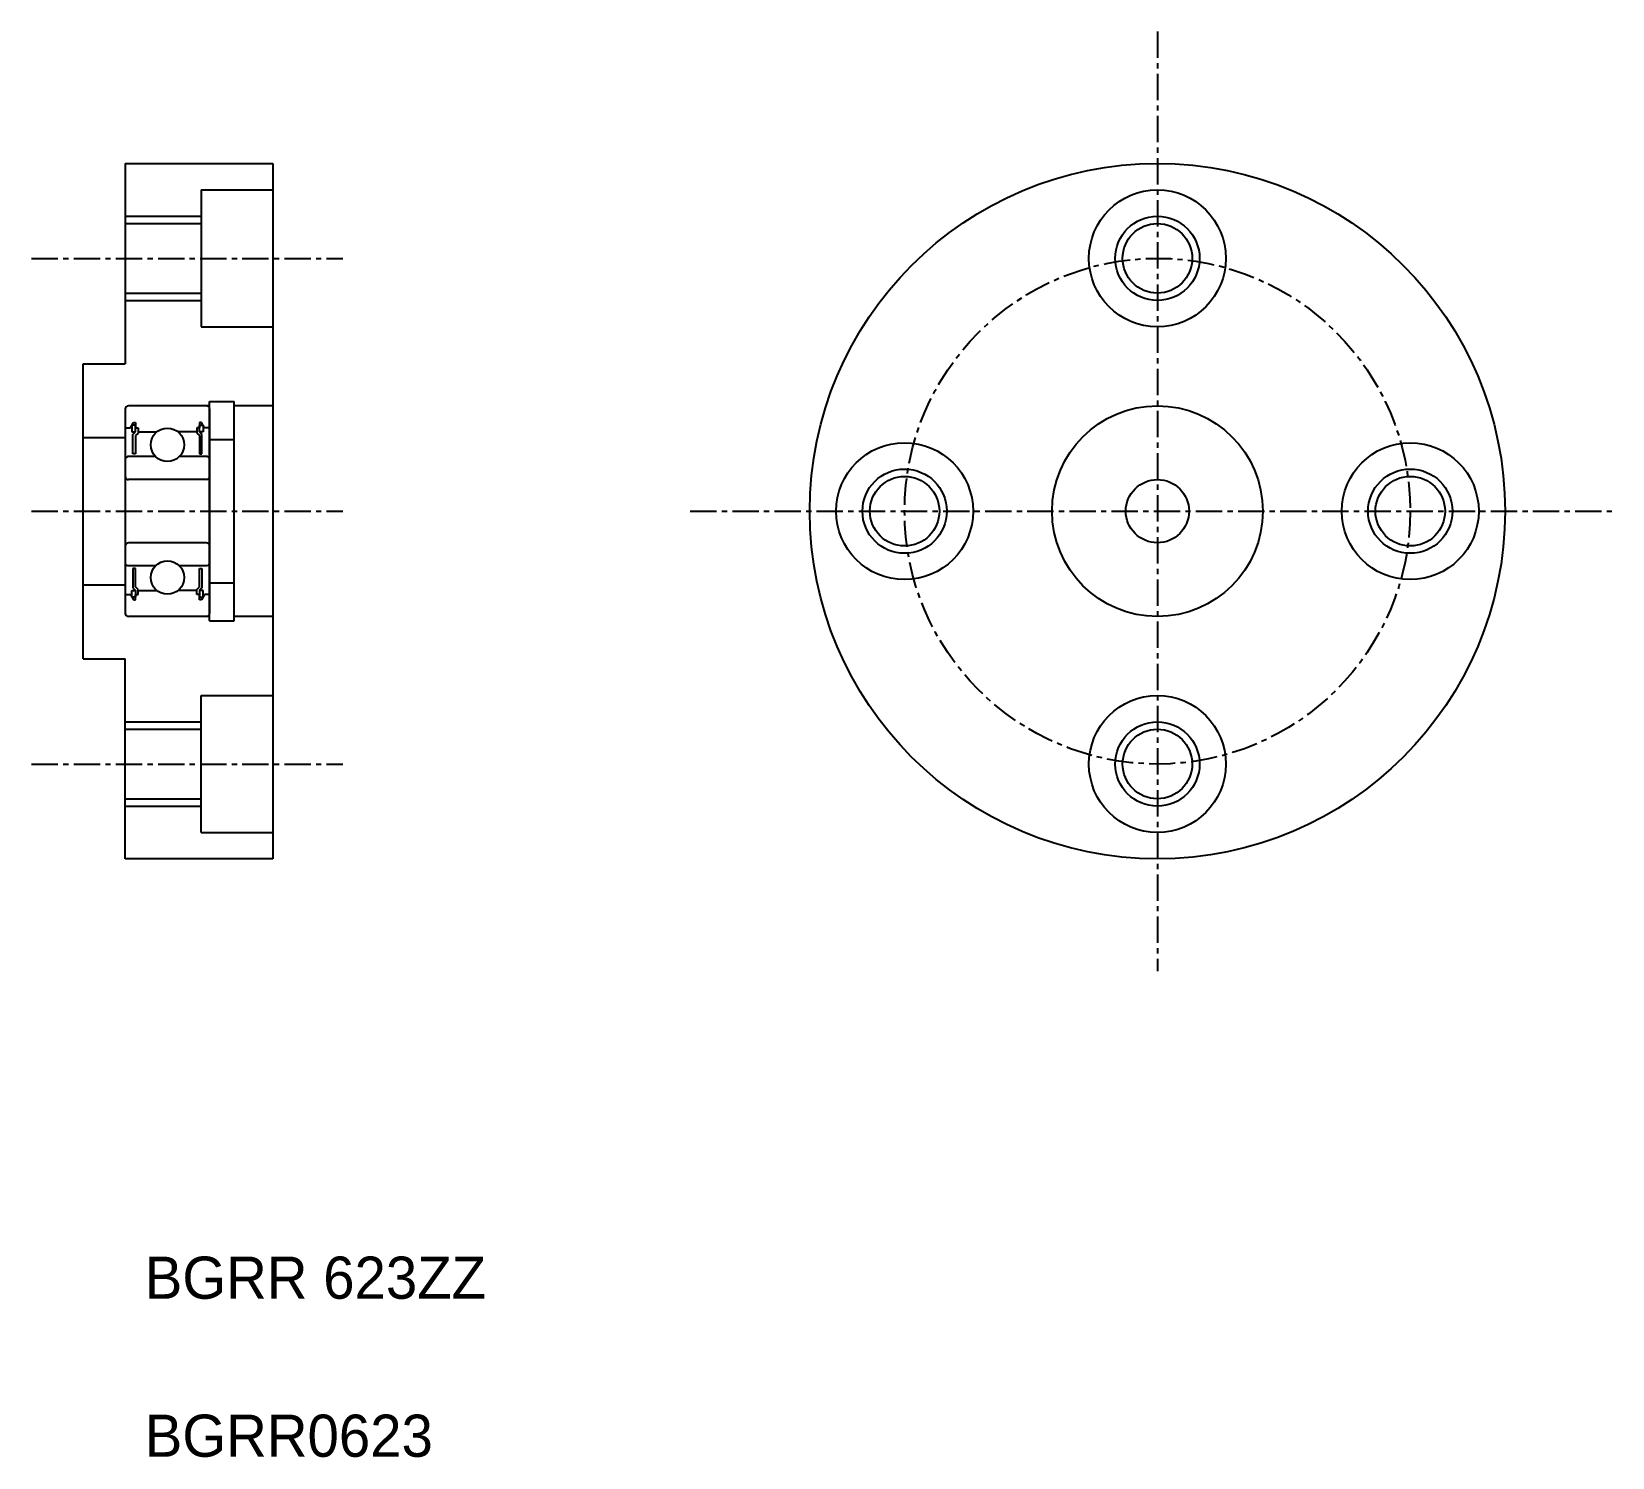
# Model space of a CAD drawing. Extents: x 107.8 to 182.8, y 79.4 to 147.
import ezdxf

# ---------------------------------------------------------------- set-up
doc = ezdxf.new("R2010")
doc.units = 0
doc.linetypes.add('CENTER', pattern=[2, 1.25, -0.25, 0.25, -0.25])
doc.layers.get('0').update_dxf_attribs({"linetype": 'CONTINUOUS'})
doc.layers.add('CENTER', color=1, linetype='CENTER')

msp = doc.modelspace()

# ---------------------------------------------------------------- linework, layer by layer
at = {"color": 7, "linetype": 'CONTINUOUS'}
for p, q in [((112.248, 140.766), (119.248, 140.766)), ((112.248, 140.766), (112.248, 131.266)), ((119.248, 140.766), (119.248, 107.766)), ((115.848, 139.516), (115.848, 133.016)), ((115.848, 139.516), (119.248, 139.516)), ((112.248, 137.916), (115.848, 137.916)), ((112.248, 134.616), (115.848, 134.616)), ((115.848, 133.016), (119.248, 133.016)), ((110.248, 117.266), (110.248, 131.266)), ((110.248, 131.266), (112.248, 131.266)), ((112.248, 129.116), (112.248, 119.416)), ((116.248, 129.266), (112.398, 129.266)), ((116.248, 119.066), (116.248, 129.466)), ((116.248, 129.466), (117.408, 129.466)), ((116.248, 129.116), (116.248, 119.416)), ((117.408, 119.066), (117.408, 129.466)), ((119.248, 129.266), (117.408, 129.266)), ((112.489, 128.226), (112.628, 128.468)), ((112.73, 128.347), (112.559, 128.347)), ((112.559, 128.347), (112.559, 128.026)), ((112.628, 128.468), (112.73, 128.468)), ((112.73, 128.468), (112.73, 128.226)), ((112.73, 128.026), (112.73, 128.347)), ((115.867, 128.468), (115.765, 128.468)), ((115.765, 128.468), (115.765, 128.226)), ((115.765, 128.026), (115.765, 128.347)), ((115.765, 128.347), (115.937, 128.347)), ((116.006, 128.226), (115.867, 128.468)), ((115.937, 128.347), (115.937, 128.026)), ((110.248, 127.766), (112.248, 127.766)), ((112.248, 128.256), (112.278, 128.226)), ((112.278, 128.226), (112.489, 128.226)), ((112.559, 128.026), (112.73, 128.026)), ((112.609, 127.906), (112.73, 128.026)), ((112.609, 126.982), (112.609, 127.906)), ((112.73, 128.226), (112.851, 128.226)), ((112.851, 127.976), (112.73, 127.856)), ((112.73, 127.856), (112.73, 126.982)), ((112.851, 128.226), (112.851, 127.976)), ((112.851, 128.056), (112.881, 128.026)), ((112.881, 128.026), (113.74, 128.026)), ((115.614, 128.026), (114.755, 128.026)), ((115.644, 128.056), (115.614, 128.026)), ((115.644, 128.226), (115.644, 127.976)), ((115.765, 128.226), (115.644, 128.226)), ((115.644, 127.976), (115.765, 127.856)), ((115.886, 127.906), (115.765, 128.026)), ((115.937, 128.026), (115.765, 128.026)), ((115.765, 127.856), (115.765, 126.982)), ((115.886, 126.982), (115.886, 127.906)), ((116.218, 128.226), (116.006, 128.226)), ((116.248, 128.256), (116.218, 128.226)), ((116.248, 127.666), (117.408, 127.666)), ((112.348, 126.866), (112.248, 126.766)), ((113.675, 126.866), (112.348, 126.866)), ((112.73, 126.982), (112.609, 126.982)), ((116.148, 126.866), (114.82, 126.866)), ((115.765, 126.982), (115.886, 126.982)), ((116.248, 126.766), (116.148, 126.866)), ((112.248, 126.691), (112.248, 126.691)), ((116.098, 125.766), (112.398, 125.766)), ((112.248, 124.266), (112.248, 124.266)), ((116.098, 122.766), (112.398, 122.766)), ((112.348, 121.666), (112.248, 121.766)), ((113.675, 121.666), (112.348, 121.666)), ((112.73, 121.55), (112.609, 121.55)), ((112.609, 121.55), (112.609, 120.627)), ((112.73, 120.677), (112.73, 121.55)), ((116.148, 121.666), (114.82, 121.666)), ((115.765, 120.677), (115.765, 121.55)), ((115.765, 121.55), (115.886, 121.55)), ((115.886, 121.55), (115.886, 120.627)), ((116.248, 121.766), (116.148, 121.666)), ((116.248, 120.866), (117.408, 120.866)), ((110.248, 120.766), (112.248, 120.766)), ((112.248, 120.276), (112.278, 120.306)), ((112.278, 120.306), (112.489, 120.306)), ((112.489, 120.306), (112.628, 120.065)), ((112.559, 120.506), (112.73, 120.506)), ((112.559, 120.186), (112.559, 120.506)), ((112.73, 120.186), (112.559, 120.186)), ((112.609, 120.627), (112.73, 120.506)), ((112.628, 120.065), (112.73, 120.065)), ((112.851, 120.556), (112.73, 120.677)), ((112.73, 120.506), (112.73, 120.186)), ((112.73, 120.306), (112.851, 120.306)), ((112.73, 120.065), (112.73, 120.306)), ((112.851, 120.306), (112.851, 120.556)), ((112.851, 120.476), (112.881, 120.506)), ((112.881, 120.506), (113.74, 120.506)), ((115.614, 120.506), (114.755, 120.506)), ((115.644, 120.476), (115.614, 120.506)), ((115.644, 120.556), (115.765, 120.677)), ((115.644, 120.306), (115.644, 120.556)), ((115.765, 120.306), (115.644, 120.306)), ((115.886, 120.627), (115.765, 120.506)), ((115.937, 120.506), (115.765, 120.506)), ((115.765, 120.506), (115.765, 120.186)), ((115.765, 120.065), (115.765, 120.306)), ((115.765, 120.186), (115.937, 120.186)), ((115.867, 120.065), (115.765, 120.065)), ((116.006, 120.306), (115.867, 120.065)), ((115.937, 120.186), (115.937, 120.506)), ((116.218, 120.306), (116.006, 120.306)), ((116.248, 120.276), (116.218, 120.306)), ((116.248, 119.266), (112.398, 119.266)), ((116.248, 119.066), (117.408, 119.066)), ((119.248, 119.266), (117.408, 119.266)), ((110.248, 117.266), (112.248, 117.266)), ((112.248, 107.766), (112.248, 117.266)), ((115.848, 109.016), (115.848, 115.516)), ((115.848, 115.516), (119.248, 115.516)), ((112.248, 113.916), (115.848, 113.916)), ((112.248, 110.616), (115.848, 110.616)), ((115.848, 109.016), (119.248, 109.016)), ((119.248, 107.766), (112.248, 107.766))]:
    msp.add_line(p, q, dxfattribs=at)
at = {"color": 3, "linetype": 'CONTINUOUS'}
for p, q in [((112.248, 138.266), (115.848, 138.266)), ((112.248, 134.266), (115.848, 134.266)), ((112.248, 114.266), (115.848, 114.266)), ((112.248, 110.266), (115.848, 110.266))]:
    msp.add_line(p, q, dxfattribs=at)
at = {"color": 7, "linetype": 'CONTINUOUS'}
for centre, radius in [((161.235, 124.266), 16.5), ((161.235, 136.266), 3.25), ((161.235, 136.266), 1.65), ((161.235, 124.266), 5), ((114.248, 127.416), 0.794), ((149.235, 124.266), 3.25), ((173.235, 124.266), 3.25), ((149.235, 124.266), 1.65), ((161.235, 124.266), 1.5), ((173.235, 124.266), 1.65), ((114.248, 121.116), 0.794), ((161.235, 112.266), 3.25), ((161.235, 112.266), 1.65)]:
    msp.add_circle(centre, radius, dxfattribs=at)
at = {"color": 3, "linetype": 'CONTINUOUS'}
for centre in [(161.235, 136.266), (149.235, 124.266), (173.235, 124.266), (161.235, 112.266)]:
    msp.add_circle(centre, 2, dxfattribs=at)
at = {"color": 7, "linetype": 'CONTINUOUS'}
for centre, start, end in [((112.398, 129.116), 90, 179.99998), ((116.098, 129.116), 359.99999, 90), ((112.398, 125.916), 179.99998, 270), ((116.098, 125.916), 270, 359.99999), ((112.398, 122.616), 90, 179.99999), ((116.098, 122.616), 360, 90), ((112.398, 119.416), 179.99999, 270), ((116.098, 119.416), 270, 360)]:
    msp.add_arc(centre, 0.15, start, end, dxfattribs=at)
at = {"layer": 'CENTER', "color": 1, "linetype": 'CENTER'}
for p, q in [((161.235, 147.026), (161.235, 102.437)), ((107.8, 136.266), (122.579, 136.266)), ((107.8, 124.266), (122.579, 124.266)), ((139.06, 124.266), (182.829, 124.266)), ((107.8, 112.266), (122.579, 112.266))]:
    msp.add_line(p, q, dxfattribs=at)
msp.add_circle((161.235, 124.266), 12, dxfattribs=at)

# ---------------------------------------------------------------- texts
at = {"color": 7, "linetype": 'CONTINUOUS'}
for s, p in [('BGRR 623ZZ', (113.169, 86.889)), ('BGRR0623', (113.169, 79.389))]:
    msp.add_text(s, height=2, dxfattribs=at).set_placement(p)

doc.saveas('drawing.dxf')
